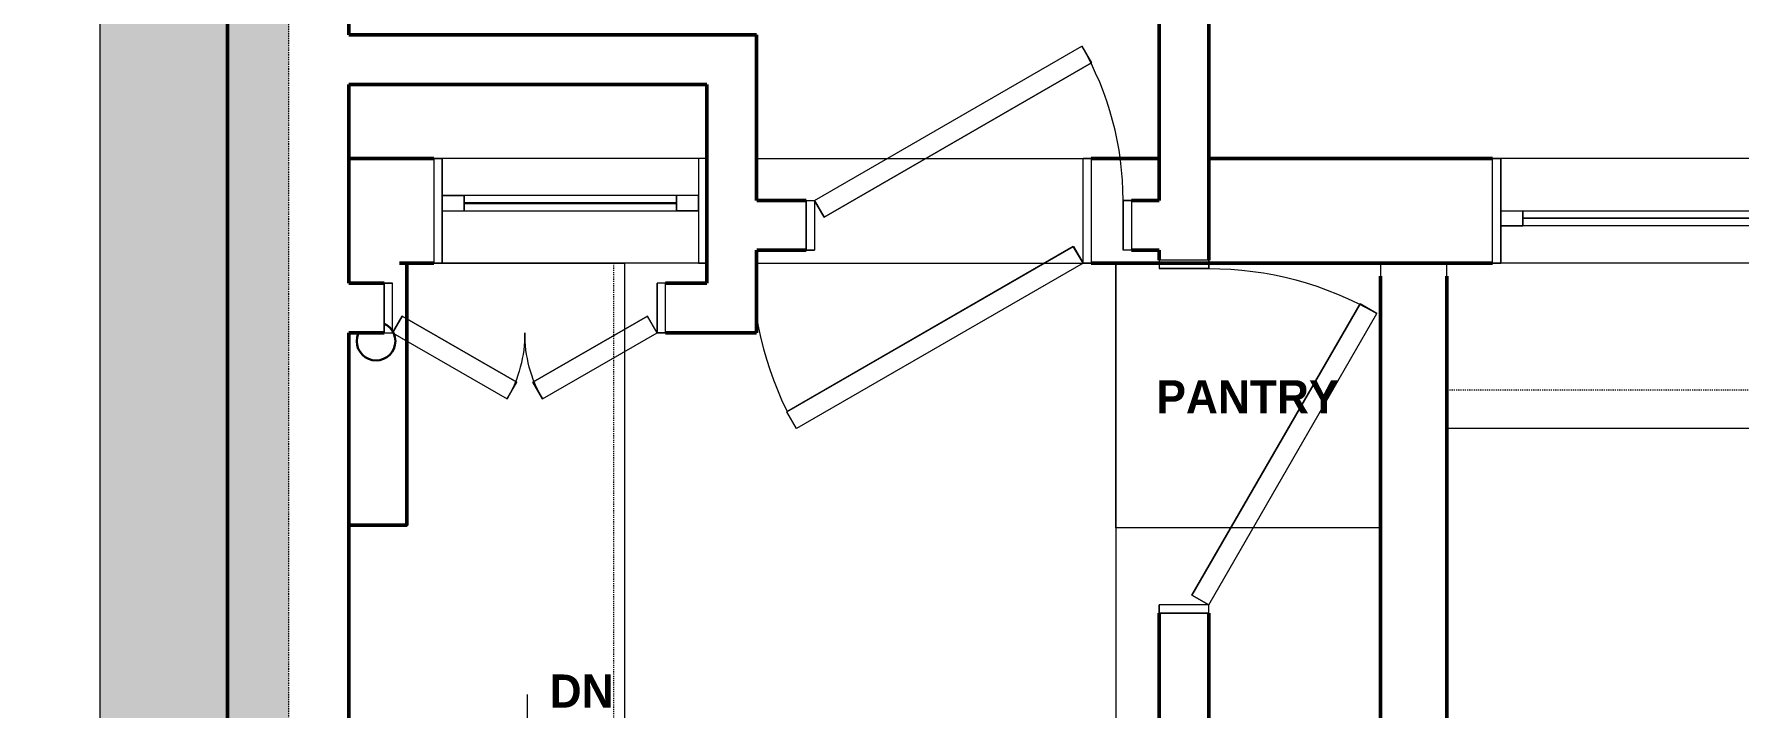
# Model space of a CAD drawing. Header units: inches. Extents: x -961 to 1381, y -1063 to 1035.
# Drawn here: x -283.3 to -128.7, y -580.7 to -519.6 of the extents above; entities that cross this region are included whole.
import ezdxf

# ---------------------------------------------------------------- set-up
doc = ezdxf.new("R2010")
doc.units = ezdxf.units.IN
doc.header["$LTSCALE"] = 0.2
doc.header["$MEASUREMENT"] = 0
doc.linetypes.add('STYLE_01', pattern=[0.41664, 0.20828, -0.20836])
doc.linetypes.add('STYLE_06', pattern=[1.04164, 0.625, -0.20828, 0.06943, -0.13893])
for name, color, linetype, lineweight in [('_MD Elevations (2D)', 7, 'Continuous', 5), ('None', 7, 'Continuous', 5), ('Sills', 7, 'Continuous', 5)]:
    doc.layers.add(name, color=color, linetype=linetype, lineweight=lineweight)
doc.styles.add('Bradley Hand ITC TT-Bold', font='Bradley Hand ITC TT-Bold')

# ---------------------------------------------------------------- blocks, each defined once
blk = doc.blocks.new('Group-67')
at = {"layer": 'None', "color": 7, "linetype": 'Continuous', "lineweight": 5}
for p, q in [((-15.75, 4.75), (-15.75, -4.75)), ((15.75, 4.75), (15.75, -4.75))]:
    blk.add_line(p, q, dxfattribs=at)
blk = doc.blocks.new('Group-68')
at = {"color": 7, "linetype": 'Continuous', "lineweight": 5}
for points in [[(-15.75, 4.75), (-15, 4.75), (-15, -4.75), (-15.75, -4.75)], [(15, 4.75), (15.75, 4.75), (15.75, -4.75), (15, -4.75)]]:
    blk.add_wipeout(points, dxfattribs=at).dxf.layer = 'None'
at = {"layer": 'None', "color": 7, "linetype": 'Continuous', "lineweight": 5}
for points in [[(-15.75, 4.75), (-15, 4.75), (-15, -4.75), (-15.75, -4.75)], [(15, 4.75), (15.75, 4.75), (15.75, -4.75), (15, -4.75)]]:
    blk.add_lwpolyline(points, close=True, dxfattribs=at)
blk = doc.blocks.new('Group-69')
at = {"layer": 'None', "color": 7}
blk.add_blockref('Group-67', (0, 0), dxfattribs=at)
blk.add_blockref('Group-68', (0, 0), dxfattribs=at)
at = {"layer": 'None', "color": 7, "linetype": 'Continuous', "lineweight": 5}
for p, q in [((-15.75, 4.75), (-15, 4.75)), ((-15, 4.75), (-15, -4.75)), ((15.75, 4.75), (15, 4.75)), ((15, 4.75), (15, -4.75)), ((-15.75, -4.75), (-15, -4.75)), ((15.75, -4.75), (15, -4.75))]:
    blk.add_line(p, q, dxfattribs=at)
blk = doc.blocks.new('Group-70')
at = {"layer": 'None', "color": 7, "linetype": 'Continuous', "lineweight": 5}
blk.add_arc((-15, 4.75), 30, 0, 30, dxfattribs=at)
blk = doc.blocks.new('Group-71')
at = {"color": 7, "linetype": 'Continuous', "lineweight": 5}
blk.add_wipeout([(-15, 4.75), (10.98, 19.75), (11.86, 18.23), (-14.13, 3.23)], dxfattribs=at).dxf.layer = 'None'
at = {"layer": 'None', "color": 7, "linetype": 'Continuous', "lineweight": 5}
blk.add_lwpolyline([(-15, 4.75), (10.98, 19.75), (11.86, 18.23), (-14.13, 3.23)], close=True, dxfattribs=at)
blk = doc.blocks.new('Group-72')
at = {"layer": 'None', "color": 7}
blk.add_blockref('Group-71', (0, 0), dxfattribs=at)
at = {"layer": 'None', "color": 7, "linetype": 'Continuous', "lineweight": 5}
for p, q in [((-15, 4.75), (10.98, 19.75)), ((10.98, 19.75), (11.86, 18.23)), ((-14.12, 3.23), (11.86, 18.23)), ((-15, 4.75), (-14.12, 3.23))]:
    blk.add_line(p, q, dxfattribs=at)
blk = doc.blocks.new('Group-73')
at = {"layer": 'Sills'}
blk.add_blockref('Group-72', (0, 0), dxfattribs=at)
blk = doc.blocks.new('Group-74')
at = {"layer": 'None', "color": 7, "linetype": 'Continuous', "lineweight": 5}
for p, q in [((15.75, 4.75), (-15.75, 4.75)), ((15.75, -4.75), (-15.75, -4.75))]:
    blk.add_line(p, q, dxfattribs=at)
blk = doc.blocks.new('Door (2D)-3')
at = {"layer": 'None', "color": 7}
blk.add_blockref('Group-69', (0, 0), dxfattribs=at)
at = {"layer": 'Sills'}
blk.add_blockref('Group-70', (0, 0), dxfattribs=at)
at = {"layer": 'None', "color": 7}
blk.add_blockref('Group-73', (0, 0), dxfattribs=at)
blk.add_blockref('Group-74', (0, 0), dxfattribs=at)
blk = doc.blocks.new('Group-76')
at = {"layer": 'None', "color": 7, "linetype": 'Continuous', "lineweight": 5}
for points in [[(-12.375, 4.75), (-11.625, 4.75), (-11.625, -4.75), (-12.375, -4.75)], [(11.625, 4.75), (12.375, 4.75), (12.375, -4.75), (11.625, -4.75)]]:
    blk.add_lwpolyline(points, close=True, dxfattribs=at)
blk = doc.blocks.new('Group-77')
at = {"layer": 'None', "color": 7, "linetype": 'Continuous', "lineweight": 5}
for p, q in [((-12.375, 4.75), (-11.625, 4.75)), ((-11.625, 4.75), (-11.625, -4.75)), ((12.375, 4.75), (11.625, 4.75)), ((11.625, 4.75), (11.625, -4.75)), ((-12.375, -4.75), (-11.625, -4.75)), ((12.375, -4.75), (11.625, -4.75))]:
    blk.add_line(p, q, dxfattribs=at)
at = {"layer": 'None', "color": 7}
blk.add_blockref('Group-76', (0, 0), dxfattribs=at)
blk = doc.blocks.new('Group-78')
at = {"layer": 'None', "color": 7, "linetype": 'Continuous', "lineweight": 5}
for p, q in [((-11.625, 1.375), (-11.625, 0)), ((11.625, 1.375), (11.625, 0))]:
    blk.add_line(p, q, dxfattribs=at)
blk = doc.blocks.new('Group-79')
at = {"layer": 'None', "color": 7, "linetype": 'Continuous', "lineweight": 5}
for points in [[(-11.625, 1.375), (-9.625, 1.375), (-9.625, 0), (-11.625, 0)], [(9.625, 1.375), (11.625, 1.375), (11.625, 0), (9.625, 0)]]:
    blk.add_lwpolyline(points, close=True, dxfattribs=at)
blk = doc.blocks.new('Group-80')
at = {"layer": 'None', "color": 7, "linetype": 'Continuous', "lineweight": 5}
for p, q in [((-11.625, 1.375), (-9.625, 1.375)), ((-11.625, 0), (-9.625, 0)), ((-9.625, 1.375), (-9.625, 0)), ((11.625, 1.375), (9.625, 1.375)), ((9.625, 1.375), (9.625, 0)), ((11.625, 0), (9.625, 0))]:
    blk.add_line(p, q, dxfattribs=at)
blk.add_lwpolyline([(-9.625, 1.375), (9.625, 1.375), (9.625, 0), (-9.625, 0)], close=True, dxfattribs=at)
at = {"layer": 'None', "color": 7}
for name in ['Group-78', 'Group-79']:
    blk.add_blockref(name, (0, 0), dxfattribs=at)
blk = doc.blocks.new('Group-81')
at = {"layer": 'None', "color": 7, "linetype": 'Continuous', "lineweight": 5}
blk.add_lwpolyline([(-9.625, 0.7125), (9.625, 0.7125), (9.625, 0.6625), (-9.625, 0.6625)], close=True, dxfattribs=at)
blk = doc.blocks.new('Group-82')
at = {"layer": 'None', "color": 7, "linetype": 'Continuous', "lineweight": 5}
for p, q in [((-9.625, 0.7125), (9.625, 0.7125)), ((-9.625, 0.6625), (9.625, 0.6625))]:
    blk.add_line(p, q, dxfattribs=at)
at = {"layer": 'None', "color": 7}
blk.add_blockref('Group-81', (0, 0), dxfattribs=at)
blk = doc.blocks.new('Window (2D)-1')
at = {"color": 7, "linetype": 'Continuous', "lineweight": 5}
blk.add_wipeout([(-12.375, 4.75), (12.375, 4.75), (12.375, -4.75), (-12.375, -4.75)], dxfattribs=at).dxf.layer = 'None'
at = {"layer": 'None', "color": 7, "linetype": 'Continuous', "lineweight": 5}
for p, q in [((-12.375, 4.75), (12.375, 4.75)), ((-12.375, -4.75), (12.375, -4.75))]:
    blk.add_line(p, q, dxfattribs=at)
at = {"layer": 'None', "color": 7}
blk.add_blockref('Group-77', (0, 0), dxfattribs=at)
at = {"layer": 'Sills'}
for name in ['Group-80', 'Group-82']:
    blk.add_blockref(name, (0, 0), dxfattribs=at)
blk = doc.blocks.new('Group-92')
at = {"layer": 'None', "color": 7, "linetype": 'Continuous', "lineweight": 5}
for points in [[(-15.25, 4.75), (-14.5, 4.75), (-14.5, -4.75), (-15.25, -4.75)], [(14.5, 4.75), (15.25, 4.75), (15.25, -4.75), (14.5, -4.75)]]:
    blk.add_lwpolyline(points, close=True, dxfattribs=at)
blk = doc.blocks.new('Group-93')
at = {"layer": 'None', "color": 7, "linetype": 'Continuous', "lineweight": 5}
for p, q in [((-15.25, 4.75), (-14.5, 4.75)), ((-14.5, 4.75), (-14.5, -4.75)), ((15.25, 4.75), (14.5, 4.75)), ((14.5, 4.75), (14.5, -4.75)), ((-15.25, -4.75), (-14.5, -4.75)), ((15.25, -4.75), (14.5, -4.75))]:
    blk.add_line(p, q, dxfattribs=at)
at = {"layer": 'None', "color": 7}
blk.add_blockref('Group-92', (0, 0), dxfattribs=at)
blk = doc.blocks.new('Group-94')
at = {"layer": 'None', "color": 7, "linetype": 'Continuous', "lineweight": 5}
for p, q in [((-14.5, 1.375), (-14.5, 0)), ((14.5, 1.375), (14.5, 0))]:
    blk.add_line(p, q, dxfattribs=at)
blk = doc.blocks.new('Group-95')
at = {"layer": 'None', "color": 7, "linetype": 'Continuous', "lineweight": 5}
for points in [[(-14.5, 1.375), (-12.5, 1.375), (-12.5, 0), (-14.5, 0)], [(12.5, 1.375), (14.5, 1.375), (14.5, 0), (12.5, 0)]]:
    blk.add_lwpolyline(points, close=True, dxfattribs=at)
blk = doc.blocks.new('Group-96')
at = {"layer": 'None', "color": 7, "linetype": 'Continuous', "lineweight": 5}
for p, q in [((-14.5, 1.375), (-12.5, 1.375)), ((-14.5, 0), (-12.5, 0)), ((-12.5, 1.375), (-12.5, 0)), ((14.5, 1.375), (12.5, 1.375)), ((12.5, 1.375), (12.5, 0)), ((14.5, 0), (12.5, 0))]:
    blk.add_line(p, q, dxfattribs=at)
blk.add_lwpolyline([(-12.5, 1.375), (12.5, 1.375), (12.5, 0), (-12.5, 0)], close=True, dxfattribs=at)
at = {"layer": 'None', "color": 7}
for name in ['Group-94', 'Group-95']:
    blk.add_blockref(name, (0, 0), dxfattribs=at)
blk = doc.blocks.new('Group-97')
at = {"layer": 'None', "color": 7, "linetype": 'Continuous', "lineweight": 5}
blk.add_lwpolyline([(-12.5, 0.7125), (12.5, 0.7125), (12.5, 0.6625), (-12.5, 0.6625)], close=True, dxfattribs=at)
blk = doc.blocks.new('Group-98')
at = {"layer": 'None', "color": 7, "linetype": 'Continuous', "lineweight": 5}
for p, q in [((-12.5, 0.7125), (12.5, 0.7125)), ((-12.5, 0.6625), (12.5, 0.6625))]:
    blk.add_line(p, q, dxfattribs=at)
at = {"layer": 'None', "color": 7}
blk.add_blockref('Group-97', (0, 0), dxfattribs=at)
blk = doc.blocks.new('Window (2D)-3')
at = {"color": 7, "linetype": 'Continuous', "lineweight": 5}
blk.add_wipeout([(-15.25, 4.75), (15.25, 4.75), (15.25, -4.75), (-15.25, -4.75)], dxfattribs=at).dxf.layer = 'None'
at = {"layer": 'None', "color": 7, "linetype": 'Continuous', "lineweight": 5}
for p, q in [((-15.25, 4.75), (15.25, 4.75)), ((-15.25, -4.75), (15.25, -4.75))]:
    blk.add_line(p, q, dxfattribs=at)
at = {"layer": 'None', "color": 7}
blk.add_blockref('Group-93', (0, 0), dxfattribs=at)
at = {"layer": 'Sills'}
for name in ['Group-96', 'Group-98']:
    blk.add_blockref(name, (0, 0), dxfattribs=at)
blk = doc.blocks.new('Break Line-1')
at = {"layer": 'None', "color": 7, "linetype": 'Continuous', "lineweight": 20}
blk.add_lwpolyline([(0, 0), (263.25, 0), (264.75, 6), (267.75, -6), (269.25, 0), (532.5, 0)], dxfattribs=at)
blk = doc.blocks.new('Group-165')
at = {"layer": 'None', "color": 7, "linetype": 'Continuous', "lineweight": 50}
for p, q in [((-222.25, -530.84), (-218.88, -530.84)), ((-187.38, -530.84), (-151, -530.84)), ((-222.25, -540.34), (-218.88, -540.34)), ((-187.38, -540.34), (-151, -540.34))]:
    blk.add_line(p, q, dxfattribs=at)
at = {"layer": 'None', "color": 7, "linetype": 'Continuous', "lineweight": 15}
blk.add_line((-185.15, -540.34), (-185.15, -595.99), dxfattribs=at)
at = {"layer": 'None', "color": 7, "rotation": 90}
blk.add_blockref('Break Line-1', (-277.25, -979.01), dxfattribs=at)
at = {"layer": 'None', "color": 7, "insert": (-173.22, -550.95), "char_height": 3.003, "attachment_point": 2, "line_spacing_factor": 1.334659, "style": 'Bradley Hand ITC TT-Bold'}
blk.add_mtext('PANTRY', dxfattribs=at)
at = {"color": 7, "linetype": 'Continuous', "lineweight": 5}
for points in [[(-265.7, -530.84), (-254.7, -540.34), (-254.7, -953.01), (-265.7, -953.01)], [(-155.15, -679.41), (-161.15, -679.41), (-161.15, -541.51), (-155.15, -541.51)]]:
    blk.add_wipeout(points, dxfattribs=at).dxf.layer = 'None'
at = {"layer": 'None', "color": 7, "linetype": 'STYLE_06', "lineweight": 5}
blk.add_line((-260.15, -1016.01), (-260.15, -406.19), dxfattribs=at)
at = {"layer": 'None', "color": 7, "linetype": 'Continuous', "lineweight": 50}
for p, q in [((-265.7, -530.84), (-265.7, -953.01)), ((-265.7, -530.84), (-260.15, -530.84)), ((-254.65, -530.84), (-247, -530.84)), ((-254.7, -540.34), (-254.7, -724.26)), ((-254.7, -540.34), (-247, -540.34)), ((-161.15, -679.41), (-161.15, -541.51)), ((-155.15, -679.41), (-155.15, -541.51))]:
    blk.add_line(p, q, dxfattribs=at)
at = {"layer": 'None', "color": 7, "linetype": 'Continuous', "lineweight": 5}
blk.add_lwpolyline([(-185.15, -540.34), (-161.15, -540.34), (-161.15, -564.34), (-185.15, -564.34)], close=True, dxfattribs=at)
at = {"layer": 'None', "color": 7, "rotation": 180}
for name, p in [('Door (2D)-3', (-203.13, -535.59)), ('Window (2D)-3', (-135.75, -535.59))]:
    blk.add_blockref(name, p, dxfattribs=at)
at = {"layer": 'None', "color": 7, "linetype": 'Continuous', "lineweight": 20}
blk.add_lwpolyline([(-27.65, -540.34), (-27.65, -555.34), (-155.15, -555.34), (-155.15, -540.34)], dxfattribs=at)
at = {"layer": 'None', "color": 7, "linetype": 'STYLE_01', "lineweight": 20}
blk.add_lwpolyline([(-118.4, -551.84), (-155.15, -551.84), (-155.15, -540.34)], dxfattribs=at)
at = {"layer": 'None', "color": 7, "xscale": -1}
blk.add_blockref('Window (2D)-1', (-234.62, -535.59), dxfattribs=at)
at = {"color": 7, "linetype": 'Continuous', "lineweight": 5}
blk.add_wipeout([(-260.15, -530.84), (-265.65, -530.84), (-265.65, -464.01), (-260.15, -458.51)], dxfattribs=at).dxf.layer = 'None'
at = {"color": 7, "linetype": 'Continuous', "lineweight": 50}
blk.add_wipeout([(-254.7, -540.34), (-249.45, -540.34), (-249.45, -564.09), (-254.7, -564.09)], dxfattribs=at).dxf.layer = 'None'
at = {"layer": 'None', "color": 7, "linetype": 'Continuous', "lineweight": 50}
for p, q in [((-260.15, -530.84), (-260.15, -458.51)), ((-265.65, -530.84), (-265.65, -464.01)), ((-247, -530.84), (-260.15, -530.84))]:
    blk.add_line(p, q, dxfattribs=at)
blk.add_lwpolyline([(-254.7, -540.34), (-249.45, -540.34), (-249.45, -564.09), (-254.7, -564.09)], close=True, dxfattribs=at)
at = {"layer": 'None', "color": 7, "linetype": 'STYLE_01', "lineweight": 5}
blk.add_lwpolyline([(-254.7, -540.34), (-230.7, -540.34), (-230.7, -656.09), (-254.7, -656.09)], close=True, dxfattribs=at)
at = {"layer": 'None', "color": 7, "linetype": 'Continuous', "lineweight": 5}
blk.add_lwpolyline([(-254.7, -540.34), (-229.7, -540.34), (-229.7, -656.09), (-254.7, -656.09)], close=True, dxfattribs=at)
at = {"layer": 'None', "color": 7, "linetype": 'Continuous'}
blk.add_solid([(-277.25, -962.51), (-277.25, -458.51), (-260.15, -962.51), (-260.15, -458.51)], dxfattribs=at)
at = {"color": 7, "linetype": 'Continuous', "lineweight": 5}
blk.add_wipeout([(-257.37, -538.78), (-250.12, -538.78), (-250.12, -563.41), (-257.37, -563.41)], dxfattribs=at).dxf.layer = 'None'
at = {"layer": 'None', "color": 7, "linetype": 'Continuous', "lineweight": 30}
blk.add_circle((-252.24, -547.41), 1.75, dxfattribs=at)
blk = doc.blocks.new('Break Line-6')
at = {"layer": 'None', "color": 7, "linetype": 'Continuous', "lineweight": 20}
blk.add_lwpolyline([(0, 0), (263.25, 0), (264.75, 6), (267.75, -6), (269.25, 0), (532.5, 0)], dxfattribs=at)
blk = doc.blocks.new('Group-485')
at = {"layer": 'None', "color": 7, "linetype": 'Continuous', "lineweight": 5}
for p, q in [((-16, 2.25), (-16, -2.25)), ((16, 2.25), (16, -2.25))]:
    blk.add_line(p, q, dxfattribs=at)
blk = doc.blocks.new('Group-486')
at = {"layer": 'None', "color": 7, "linetype": 'Continuous', "lineweight": 5}
for points in [[(-16, 2.25), (-15.25, 2.25), (-15.25, -2.25), (-16, -2.25)], [(15.25, 2.25), (16, 2.25), (16, -2.25), (15.25, -2.25)]]:
    blk.add_lwpolyline(points, close=True, dxfattribs=at)
blk = doc.blocks.new('Group-487')
at = {"layer": 'None', "color": 7, "linetype": 'Continuous', "lineweight": 5}
for p, q in [((-16, 2.25), (-15.25, 2.25)), ((-15.25, 2.25), (-15.25, -2.25)), ((16, 2.25), (15.25, 2.25)), ((15.25, 2.25), (15.25, -2.25)), ((-16, -2.25), (-15.25, -2.25)), ((16, -2.25), (15.25, -2.25))]:
    blk.add_line(p, q, dxfattribs=at)
at = {"layer": 'None', "color": 7}
for name in ['Group-485', 'Group-486']:
    blk.add_blockref(name, (0, 0), dxfattribs=at)
blk = doc.blocks.new('Group-488')
at = {"layer": 'None', "color": 7, "linetype": 'Continuous', "lineweight": 5}
blk.add_arc((-15.25, 2.25), 30.5, 0, 30, dxfattribs=at)
blk = doc.blocks.new('Group-489')
at = {"layer": 'None', "color": 7, "linetype": 'Continuous', "lineweight": 5}
blk.add_lwpolyline([(-15.25, 2.25), (11.16, 17.5), (12.04, 15.98), (-14.38, 0.73)], close=True, dxfattribs=at)
blk = doc.blocks.new('Group-490')
at = {"layer": 'None', "color": 7, "linetype": 'Continuous', "lineweight": 5}
for p, q in [((-15.25, 2.25), (11.16, 17.5)), ((11.16, 17.5), (12.04, 15.98)), ((-14.38, 0.73), (12.04, 15.98)), ((-15.25, 2.25), (-14.38, 0.73))]:
    blk.add_line(p, q, dxfattribs=at)
at = {"layer": 'None', "color": 7}
blk.add_blockref('Group-489', (0, 0), dxfattribs=at)
blk = doc.blocks.new('Group-491')
at = {"layer": 'Sills'}
blk.add_blockref('Group-490', (0, 0), dxfattribs=at)
blk = doc.blocks.new('Door (2D)-19')
at = {"layer": 'None', "color": 7}
for name in ['Group-491', 'Group-487']:
    blk.add_blockref(name, (0, 0), dxfattribs=at)
at = {"layer": 'Sills'}
blk.add_blockref('Group-488', (0, 0), dxfattribs=at)
blk = doc.blocks.new('Group-493')
at = {"layer": 'None', "color": 7, "linetype": 'Continuous', "lineweight": 5}
for p, q in [((-14.75, 2.25), (-14.75, -2.25)), ((14.75, 2.25), (14.75, -2.25))]:
    blk.add_line(p, q, dxfattribs=at)
blk = doc.blocks.new('Group-494')
at = {"layer": 'None', "color": 7, "linetype": 'Continuous', "lineweight": 5}
for points in [[(-14.75, 2.25), (-14, 2.25), (-14, -2.25), (-14.75, -2.25)], [(14, 2.25), (14.75, 2.25), (14.75, -2.25), (14, -2.25)]]:
    blk.add_lwpolyline(points, close=True, dxfattribs=at)
blk = doc.blocks.new('Group-495')
at = {"layer": 'None', "color": 7, "linetype": 'Continuous', "lineweight": 5}
for p, q in [((-14.75, 2.25), (-14, 2.25)), ((-14, 2.25), (-14, -2.25)), ((14.75, 2.25), (14, 2.25)), ((14, 2.25), (14, -2.25)), ((-14.75, -2.25), (-14, -2.25)), ((14.75, -2.25), (14, -2.25))]:
    blk.add_line(p, q, dxfattribs=at)
at = {"layer": 'None', "color": 7}
for name in ['Group-493', 'Group-494']:
    blk.add_blockref(name, (0, 0), dxfattribs=at)
blk = doc.blocks.new('Group-496')
at = {"layer": 'None', "color": 7, "linetype": 'Continuous', "lineweight": 5}
blk.add_arc((-14, 2.25), 28, 0, 30, dxfattribs=at)
blk = doc.blocks.new('Group-497')
at = {"layer": 'None', "color": 7, "linetype": 'Continuous', "lineweight": 5}
blk.add_lwpolyline([(-14, 2.25), (10.25, 16.25), (11.12, 14.73), (-13.12, 0.73)], close=True, dxfattribs=at)
blk = doc.blocks.new('Group-498')
at = {"layer": 'None', "color": 7, "linetype": 'Continuous', "lineweight": 5}
for p, q in [((-14, 2.25), (10.25, 16.25)), ((10.25, 16.25), (11.12, 14.73)), ((-13.12, 0.73), (11.12, 14.73)), ((-14, 2.25), (-13.12, 0.73))]:
    blk.add_line(p, q, dxfattribs=at)
at = {"layer": 'None', "color": 7}
blk.add_blockref('Group-497', (0, 0), dxfattribs=at)
blk = doc.blocks.new('Group-499')
at = {"layer": 'Sills'}
blk.add_blockref('Group-498', (0, 0), dxfattribs=at)
blk = doc.blocks.new('Door (2D)-20')
at = {"layer": 'None', "color": 7}
for name in ['Group-499', 'Group-495']:
    blk.add_blockref(name, (0, 0), dxfattribs=at)
at = {"layer": 'Sills'}
blk.add_blockref('Group-496', (0, 0), dxfattribs=at)
blk = doc.blocks.new('Group-509')
at = {"layer": 'None', "color": 7, "linetype": 'Continuous', "lineweight": 5}
for p, q in [((-12.75, 2.25), (-12.75, -2.25)), ((12.75, 2.25), (12.75, -2.25))]:
    blk.add_line(p, q, dxfattribs=at)
blk = doc.blocks.new('Group-510')
at = {"layer": 'None', "color": 7, "linetype": 'Continuous', "lineweight": 5}
for points in [[(-12.75, 2.25), (-12, 2.25), (-12, -2.25), (-12.75, -2.25)], [(12, 2.25), (12.75, 2.25), (12.75, -2.25), (12, -2.25)]]:
    blk.add_lwpolyline(points, close=True, dxfattribs=at)
blk = doc.blocks.new('Group-511')
at = {"layer": 'None', "color": 7, "linetype": 'Continuous', "lineweight": 5}
for p, q in [((-12.75, 2.25), (-12, 2.25)), ((-12, 2.25), (-12, -2.25)), ((12.75, 2.25), (12, 2.25)), ((12, 2.25), (12, -2.25)), ((-12.75, -2.25), (-12, -2.25)), ((12.75, -2.25), (12, -2.25))]:
    blk.add_line(p, q, dxfattribs=at)
at = {"layer": 'None', "color": 7}
for name in ['Group-509', 'Group-510']:
    blk.add_blockref(name, (0, 0), dxfattribs=at)
blk = doc.blocks.new('Group-512')
at = {"layer": 'None', "color": 7, "linetype": 'Continuous', "lineweight": 5}
blk.add_arc((-12, 2.25), 12, 0, 30, dxfattribs=at)
blk = doc.blocks.new('Group-513')
at = {"layer": 'None', "color": 7, "linetype": 'Continuous', "lineweight": 5}
blk.add_lwpolyline([(-12, 2.25), (-1.61, 8.25), (-0.73, 6.73), (-11.12, 0.73)], close=True, dxfattribs=at)
blk = doc.blocks.new('Group-514')
at = {"layer": 'None', "color": 7, "linetype": 'Continuous', "lineweight": 5}
for p, q in [((-12, 2.25), (-1.61, 8.25)), ((-1.61, 8.25), (-0.73, 6.73)), ((-11.12, 0.73), (-0.73, 6.73)), ((-12, 2.25), (-11.12, 0.73))]:
    blk.add_line(p, q, dxfattribs=at)
at = {"layer": 'None', "color": 7}
blk.add_blockref('Group-513', (0, 0), dxfattribs=at)
blk = doc.blocks.new('Group-515')
at = {"layer": 'Sills'}
blk.add_blockref('Group-514', (0, 0), dxfattribs=at)
blk = doc.blocks.new('Group-516')
at = {"layer": 'None', "color": 7, "linetype": 'Continuous', "lineweight": 5}
blk.add_arc((12, 2.25), 12, 150, 180, dxfattribs=at)
blk = doc.blocks.new('Group-517')
at = {"layer": 'None', "color": 7, "linetype": 'Continuous', "lineweight": 5}
blk.add_lwpolyline([(1.61, 8.25), (12, 2.25), (11.12, 0.73), (0.73, 6.73)], close=True, dxfattribs=at)
blk = doc.blocks.new('Group-518')
at = {"layer": 'None', "color": 7, "linetype": 'Continuous', "lineweight": 5}
for p, q in [((1.61, 8.25), (0.73, 6.73)), ((1.61, 8.25), (12, 2.25)), ((0.73, 6.73), (11.12, 0.73)), ((12, 2.25), (11.12, 0.73))]:
    blk.add_line(p, q, dxfattribs=at)
at = {"layer": 'None', "color": 7}
blk.add_blockref('Group-517', (0, 0), dxfattribs=at)
blk = doc.blocks.new('Group-519')
at = {"layer": 'Sills'}
blk.add_blockref('Group-518', (0, 0), dxfattribs=at)
blk = doc.blocks.new('Door (2D)-22')
at = {"layer": 'None', "color": 7}
for name in ['Group-515', 'Group-519', 'Group-511']:
    blk.add_blockref(name, (0, 0), dxfattribs=at)
at = {"layer": 'Sills'}
for name in ['Group-512', 'Group-516']:
    blk.add_blockref(name, (0, 0), dxfattribs=at)
blk = doc.blocks.new('Group-539')
at = {"layer": 'None', "color": 7, "linetype": 'Continuous', "lineweight": 5}
blk.add_line((-238.5, -608.04), (-238.5, -579.44), dxfattribs=at)
at = {"layer": 'None', "color": 7, "rotation": 90}
blk.add_blockref('Break Line-6', (-277.25, -869.57), dxfattribs=at)
at = {"layer": 'None', "color": 7, "insert": (-233.6, -577.63), "char_height": 3.003, "width": 10, "attachment_point": 2, "line_spacing_factor": 1.334659, "style": 'Bradley Hand ITC TT-Bold'}
blk.add_mtext('DN', dxfattribs=at)
at = {"color": 7, "linetype": 'Continuous', "lineweight": 5}
for points in [[(-265.7, -421.4), (-254.7, -430.9), (-254.7, -843.57), (-265.7, -843.57)], [(-181.23, -430.9), (-176.73, -430.9), (-176.73, -540.07), (-181.23, -540.07)], [(-217.73, -539.15), (-217.73, -534.65), (-213.24, -534.65), (-213.24, -539.15)], [(-181.23, -572.07), (-176.73, -572.07), (-176.73, -615.02), (-181.23, -615.81)]]:
    blk.add_wipeout(points, dxfattribs=at).dxf.layer = 'None'
at = {"layer": 'None', "color": 7, "linetype": 'STYLE_06', "lineweight": 5}
blk.add_line((-260.15, -906.57), (-260.15, -296.74), dxfattribs=at)
at = {"layer": 'None', "color": 7, "linetype": 'Continuous', "lineweight": 50}
for p, q in [((-265.7, -421.4), (-265.7, -843.57)), ((-254.7, -430.9), (-254.7, -519.65)), ((-181.23, -430.9), (-181.23, -534.65)), ((-176.73, -430.9), (-176.73, -540.07)), ((-254.7, -524.15), (-254.7, -542.15)), ((-217.73, -534.65), (-213.24, -534.65)), ((-217.73, -539.15), (-213.24, -539.15)), ((-181.23, -539.15), (-181.23, -540.07)), ((-254.7, -546.65), (-254.7, -694.32)), ((-181.23, -572.07), (-181.23, -615.81)), ((-176.73, -572.07), (-176.73, -608.9))]:
    blk.add_line(p, q, dxfattribs=at)
at = {"layer": 'None', "color": 7, "linetype": 'Continuous', "lineweight": 5}
blk.add_line((-217.73, -539.15), (-217.73, -546.65), dxfattribs=at)
at = {"layer": 'None', "color": 7, "linetype": 'Continuous'}
blk.add_solid([(-277.25, -853.07), (-277.25, -349.07), (-260.15, -853.07), (-260.15, -349.07)], dxfattribs=at)
at = {"layer": 'None', "color": 7, "xscale": -1, "rotation": -90}
blk.add_blockref('Door (2D)-19', (-178.98, -556.07), dxfattribs=at)
at = {"color": 7, "linetype": 'Continuous', "lineweight": 5}
for points in [[(-183.74, -539.15), (-183.74, -534.65), (-181.23, -534.65), (-181.23, -539.15)], [(-254.7, -546.65), (-254.7, -542.15), (-251.5, -542.15), (-251.5, -546.65)], [(-226, -546.65), (-226, -542.15), (-222.23, -542.15), (-217.73, -546.65)]]:
    blk.add_wipeout(points, dxfattribs=at).dxf.layer = 'None'
at = {"layer": 'None', "color": 7, "linetype": 'Continuous', "lineweight": 50}
for p, q in [((-183.74, -534.65), (-181.23, -534.65)), ((-183.74, -539.15), (-181.23, -539.15)), ((-254.7, -542.15), (-251.5, -542.15)), ((-226, -542.15), (-222.23, -542.15)), ((-254.7, -546.65), (-251.5, -546.65)), ((-226, -546.65), (-217.73, -546.65))]:
    blk.add_line(p, q, dxfattribs=at)
at = {"layer": 'None', "color": 7}
blk.add_blockref('Door (2D)-20', (-198.49, -536.9), dxfattribs=at)
at = {"layer": 'None', "color": 7, "xscale": -1, "rotation": 180}
blk.add_blockref('Door (2D)-22', (-238.75, -544.4), dxfattribs=at)
at = {"color": 7, "linetype": 'Continuous', "lineweight": 5}
blk.add_wipeout([(-217.73, -546.65), (-222.23, -542.15), (-222.23, -524.15), (-217.73, -519.65)], dxfattribs=at).dxf.layer = 'None'
at = {"layer": 'None', "color": 7, "linetype": 'Continuous', "lineweight": 50}
for p, q in [((-217.73, -534.65), (-217.73, -519.65)), ((-222.23, -542.15), (-222.23, -524.15)), ((-217.73, -546.65), (-217.73, -539.15))]:
    blk.add_line(p, q, dxfattribs=at)
at = {"color": 7, "linetype": 'Continuous', "lineweight": 5}
blk.add_wipeout([(-217.73, -519.65), (-222.23, -524.15), (-254.7, -524.15), (-254.7, -519.65)], dxfattribs=at).dxf.layer = 'None'
at = {"layer": 'None', "color": 7, "linetype": 'Continuous', "lineweight": 50}
for p, q in [((-217.73, -519.65), (-254.7, -519.65)), ((-222.23, -524.15), (-254.7, -524.15))]:
    blk.add_line(p, q, dxfattribs=at)
blk = doc.blocks.new('MD Elevations (2D)')
at = {"layer": 'None', "color": 7}
blk.add_blockref('Group-165', (0, 0), dxfattribs=at)
blk.add_blockref('Group-539', (0, 0), dxfattribs=at)

msp = doc.modelspace()

# ---------------------------------------------------------------- block references
at = {"layer": '_MD Elevations (2D)'}
msp.add_blockref('MD Elevations (2D)', (0, 0), dxfattribs=at)

doc.saveas('drawing.dxf')
